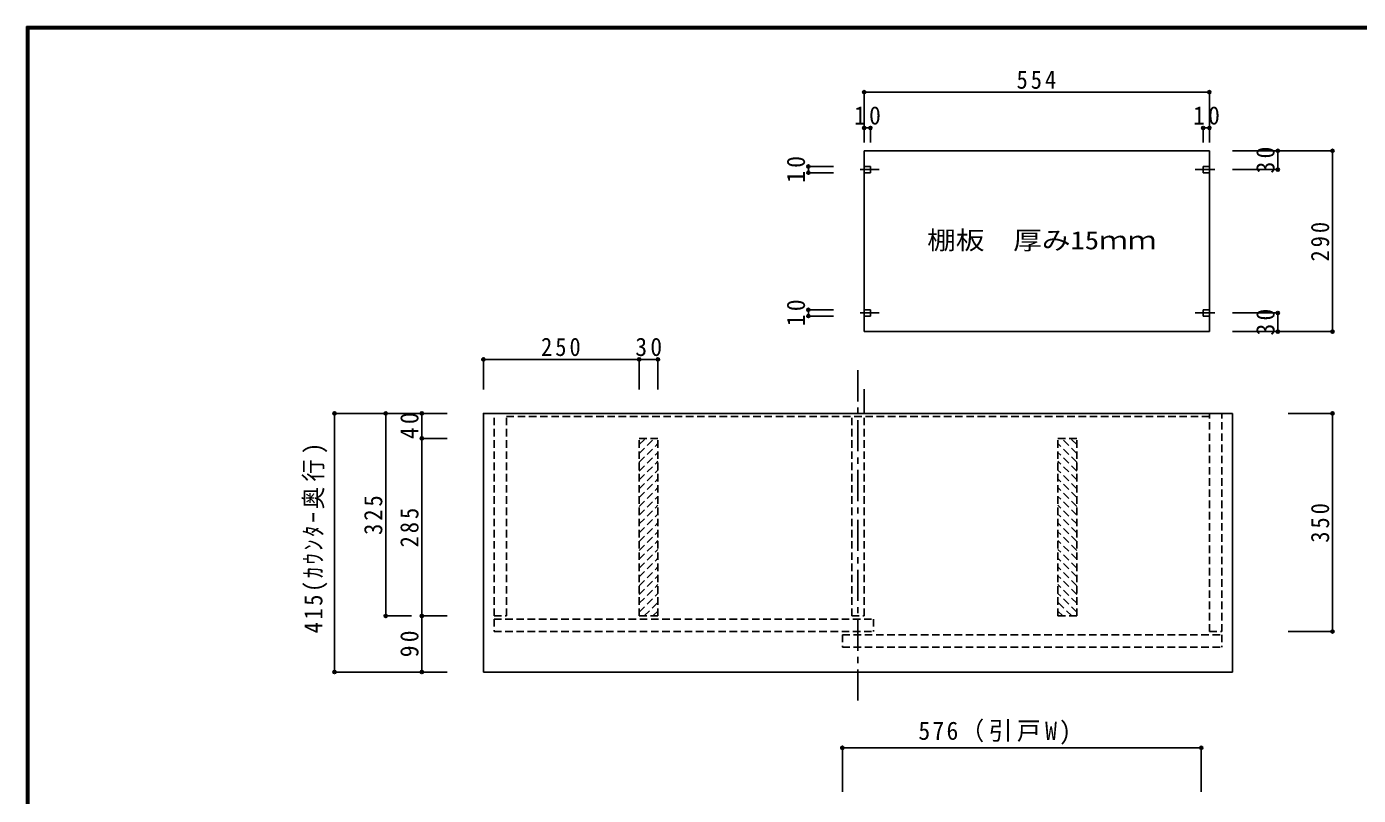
# Model space of a CAD drawing. Units: millimetres at full size, sheet at 1:10. Extents: x -1947 to 1953, y -1436 to 1392.
# Drawn here: x -1947 to 190, y 158 to 1392 of the extents above; entities that cross this region are included whole.
import ezdxf
from ezdxf.enums import TextEntityAlignment as Align

# ---------------------------------------------------------------- set-up
doc = ezdxf.new("R2010")
doc.units = ezdxf.units.MM
doc.header["$LTSCALE"] = 10
doc.header["$PDMODE"] = 32
doc.header["$PDSIZE"] = 5
doc.linetypes.add('CHAIN1', pattern=[8, 5, -1, 1, -1])
doc.linetypes.add('DASHED1', pattern=[1.8, 1.2, -0.6])
for name, color, linetype in [('4-4', 7, 'DASHED1'), ('4-C', 3, 'Continuous'), ('F-1', 6, 'Continuous')]:
    doc.layers.add(name, color=color, linetype=linetype)
doc.styles.add('ＭＳ ゴシック', font='')
doc.styles.get('ＭＳ ゴシック').set_extended_font_data('MS Gothic')

msp = doc.modelspace()

# ---------------------------------------------------------------- linework, layer by layer
at = {"layer": '4-4', "color": 3, "linetype": 'CHAIN1'}
msp.add_line((-612.72, 310.43), (-612.72, 850.09), dxfattribs=at)
at = {"layer": '4-4'}
for p, q in [((-1196.72, 446.17), (-1196.72, 771.17)), ((-1176.72, 446.17), (-1176.72, 771.17)), ((-622.72, 446.17), (-622.72, 771.17)), ((-602.72, 446.17), (-602.72, 771.17)), ((-48.72, 421.17), (-48.72, 771.17)), ((-28.72, 421.17), (-28.72, 771.17)), ((-963.72, 446.17), (-963.72, 731.17)), ((-963.72, 721.04), (-953.6, 731.17)), ((-963.72, 706.9), (-939.45, 731.17)), ((-933.72, 446.17), (-933.72, 731.17)), ((-291.72, 446.17), (-291.72, 731.17)), ((-261.72, 706.9), (-285.99, 731.17)), ((-261.72, 721.04), (-271.84, 731.17)), ((-261.72, 446.17), (-261.72, 731.17)), ((-963.72, 692.76), (-933.72, 722.76)), ((-963.72, 678.62), (-933.72, 708.62)), ((-261.72, 692.76), (-291.72, 722.76)), ((-261.72, 678.62), (-291.72, 708.62)), ((-963.72, 664.47), (-933.72, 694.47)), ((-261.72, 664.47), (-291.72, 694.47)), ((-963.72, 650.33), (-933.72, 680.33)), ((-963.72, 636.19), (-933.72, 666.19)), ((-261.72, 650.33), (-291.72, 680.33)), ((-261.72, 636.19), (-291.72, 666.19)), ((-963.72, 622.05), (-933.72, 652.05)), ((-261.72, 622.05), (-291.72, 652.05)), ((-963.72, 607.91), (-933.72, 637.91)), ((-963.72, 593.76), (-933.72, 623.76)), ((-261.72, 607.91), (-291.72, 637.91)), ((-261.72, 593.76), (-291.72, 623.76)), ((-963.72, 579.62), (-933.72, 609.62)), ((-261.72, 579.62), (-291.72, 609.62)), ((-963.72, 565.48), (-933.72, 595.48)), ((-963.72, 551.34), (-933.72, 581.34)), ((-261.72, 565.48), (-291.72, 595.48)), ((-261.72, 551.34), (-291.72, 581.34)), ((-963.72, 537.2), (-933.72, 567.2)), ((-261.72, 537.2), (-291.72, 567.2)), ((-963.72, 523.05), (-933.72, 553.05)), ((-963.72, 508.91), (-933.72, 538.91)), ((-261.72, 523.05), (-291.72, 553.05)), ((-261.72, 508.91), (-291.72, 538.91)), ((-963.72, 494.77), (-933.72, 524.77)), ((-261.72, 494.77), (-291.72, 524.77)), ((-963.72, 480.63), (-933.72, 510.63)), ((-963.72, 466.49), (-933.72, 496.49)), ((-261.72, 480.63), (-291.72, 510.63)), ((-261.72, 466.49), (-291.72, 496.49)), ((-963.72, 452.34), (-933.72, 482.34)), ((-261.72, 452.34), (-291.72, 482.34)), ((-955.75, 446.17), (-933.72, 468.2)), ((-941.61, 446.17), (-933.72, 454.06)), ((-269.69, 446.17), (-291.72, 468.2)), ((-283.83, 446.17), (-291.72, 454.06)), ((-1196.72, 441.17), (-1196.72, 421.17)), ((-1196.72, 441.17), (-587.72, 441.17)), ((-963.72, 446.17), (-933.72, 446.17)), ((-587.72, 441.17), (-587.72, 421.17)), ((-261.72, 446.17), (-291.72, 446.17)), ((-1196.72, 421.17), (-587.72, 421.17)), ((-637.72, 416.17), (-637.72, 396.17)), ((-637.72, 416.17), (-28.72, 416.17)), ((-28.72, 416.17), (-28.72, 396.17)), ((-637.72, 396.17), (-28.72, 396.17))]:
    msp.add_line(p, q, dxfattribs=at)
at = {"layer": '4-4', "color": 4, "linetype": 'Continuous'}
msp.add_line((-637.72, 234.64), (-637.72, 164.25), dxfattribs=at)
at = {"layer": '4-4', "color": 4}
msp.add_point((-637.72, 234.64), dxfattribs=at)
at = {"layer": '4-C', "color": 7}
for p, q in [((-602.72, 1286.55), (-602.72, 1205.9)), ((-48.72, 1286.55), (-48.72, 1205.9)), ((-592.72, 1229.15), (-592.72, 1205.9)), ((-58.72, 1229.15), (-58.72, 1205.9)), ((-602.72, 902.34), (-602.72, 1192.34)), ((-602.72, 1192.34), (-48.72, 1192.34)), ((-48.72, 902.34), (-48.72, 1192.34)), ((148.79, 1192.34), (-11.72, 1192.34)), ((-692.26, 1167.34), (-651.72, 1167.34)), ((-692.26, 1157.34), (-651.72, 1157.34)), ((61.14, 1162.34), (-11.72, 1162.34)), ((-692.26, 937.34), (-651.72, 937.34)), ((-692.26, 927.34), (-651.72, 927.34)), ((61.14, 932.34), (-11.72, 932.34)), ((-602.72, 902.34), (-48.72, 902.34)), ((148.79, 902.34), (-11.72, 902.34)), ((-1213.72, 857.82), (-1213.72, 809.69)), ((-963.72, 857.82), (-963.72, 809.69)), ((-933.72, 857.82), (-933.72, 809.69)), ((-602.72, 771.17), (-602.72, 810.3)), ((-1370.54, 771.17), (-1271.64, 771.17)), ((-11.72, 356.17), (-11.72, 771.17)), ((-1312.5, 446.17), (-1271.64, 446.17)), ((-1312.5, 356.17), (-1271.64, 356.17)), ((-1213.72, 356.17), (-11.72, 356.17)), ((-637.72, 234.64), (-637.72, 164.25))]:
    msp.add_line(p, q, dxfattribs=at)
at = {"layer": '4-C', "color": 4}
for p, q in [((-602.72, 1286.55), (-48.72, 1286.55)), ((-602.72, 1229.15), (-592.72, 1229.15)), ((-58.72, 1229.15), (-48.72, 1229.15)), ((61.14, 1162.34), (61.14, 1192.34)), ((148.79, 902.34), (148.79, 1192.34)), ((-692.26, 1157.34), (-692.26, 1167.34)), ((-692.26, 927.34), (-692.26, 937.34)), ((61.14, 902.34), (61.14, 932.34)), ((-1213.72, 857.82), (-963.72, 857.82)), ((-963.72, 857.82), (-933.72, 857.82)), ((-1452.63, 356.17), (-1452.63, 771.17)), ((-1452.63, 771.17), (-1271.64, 771.17)), ((-1370.54, 446.17), (-1370.54, 771.17)), ((-1312.5, 731.17), (-1312.5, 771.17)), ((148.79, 771.17), (77.69, 771.17)), ((148.79, 421.17), (148.79, 771.17)), ((-1312.5, 446.17), (-1312.5, 731.17)), ((-1312.5, 731.17), (-1271.64, 731.17)), ((-1370.54, 446.17), (-1329.18, 446.17)), ((-1312.5, 356.17), (-1312.5, 446.17)), ((-1312.5, 446.17), (-1271.64, 446.17)), ((148.79, 421.17), (77.69, 421.17)), ((-1452.63, 356.17), (-1271.64, 356.17)), ((-637.72, 234.64), (-637.72, 164.25)), ((-637.72, 234.64), (-61.72, 234.64)), ((-61.72, 234.64), (-61.72, 164.25))]:
    msp.add_line(p, q, dxfattribs=at)
at = {"layer": '4-C', "color": 4, "linetype": 'CHAIN1'}
for p, q in [((-609.21, 1162.34), (-578.88, 1162.34)), ((-71.72, 1162.34), (-39.85, 1162.34)), ((-609.21, 932.34), (-578.88, 932.34)), ((-71.72, 932.34), (-39.85, 932.34))]:
    msp.add_line(p, q, dxfattribs=at)
at = {"layer": '4-C', "color": 7, "linetype": 'DASHED1'}
for p, q in [((-602.72, 1167.34), (-592.72, 1167.34)), ((-602.72, 1157.34), (-592.72, 1157.34)), ((-592.72, 1157.34), (-592.72, 1167.34)), ((-58.72, 1167.34), (-48.72, 1167.34)), ((-58.72, 1157.34), (-58.72, 1167.34)), ((-58.72, 1157.34), (-48.72, 1157.34)), ((-602.72, 937.34), (-592.72, 937.34)), ((-58.72, 937.34), (-48.72, 937.34)), ((-58.72, 927.34), (-58.72, 937.34)), ((-58.72, 927.34), (-48.72, 927.34)), ((-1176.72, 766.17), (-48.72, 766.17)), ((-963.72, 731.17), (-933.72, 731.17)), ((-291.72, 731.17), (-261.72, 731.17)), ((-1196.72, 446.17), (-1176.72, 446.17)), ((-622.72, 446.17), (-602.72, 446.17)), ((-48.72, 421.17), (-28.72, 421.17))]:
    msp.add_line(p, q, dxfattribs=at)
msp.add_lwpolyline([(-602.72, 927.34), (-592.72, 927.34), (-592.72, 937.34)], dxfattribs=at)
at = {"layer": '4-C', "color": 7}
msp.add_lwpolyline([(-1213.72, 356.17), (-1213.72, 771.17), (-11.72, 771.17)], dxfattribs=at)
at = {"layer": '4-C', "color": 4}
for p in [(-602.72, 1286.55), (-48.72, 1286.55), (-602.72, 1229.15), (-592.72, 1229.15), (-58.72, 1229.15), (-48.72, 1229.15), (61.14, 1192.34), (148.79, 1192.34), (-692.26, 1167.34), (-692.26, 1157.34), (61.14, 1162.34), (-692.26, 937.34), (-692.26, 927.34), (61.14, 932.34), (61.14, 902.34), (148.79, 902.34), (-1213.72, 857.82), (-963.72, 857.82), (-933.72, 857.82), (-1452.63, 771.17), (-1370.54, 771.17), (-1312.5, 771.17), (148.79, 771.17), (-1312.5, 731.17), (-1370.54, 446.17), (-1312.5, 446.17), (148.79, 421.17), (-1452.63, 356.17), (-1312.5, 356.17), (-637.72, 234.64), (-61.72, 234.64)]:
    msp.add_point(p, dxfattribs=at)
at = {"layer": 'F-1'}
for p, q in [((-1946.69, 1391.67), (-1946.69, -1401.67)), ((-1946.69, 1391.67), (1953.31, 1391.67)), ((-1946.69, 1390), (1953.31, 1390)), ((-1945.03, 1391.67), (-1945.03, -1401.67)), ((-1943.36, 1391.67), (-1943.36, -1401.67)), ((-1946.69, 1388.33), (1953.31, 1388.33))]:
    msp.add_line(p, q, dxfattribs=at)

# ---------------------------------------------------------------- texts
at = {"layer": '4-4', "insert": (-1464.22, 418.35), "char_height": 29.33, "attachment_point": 7, "rotation": 90, "style": 'ＭＳ ゴシック'}
msp.add_mtext('\\T1.23;\\W0.9;415(ｶｳﾝﾀｰ奥行)', dxfattribs=at)
at = {"layer": '4-4', "insert": (-515.72, 239.64), "char_height": 29.33, "attachment_point": 7, "style": 'ＭＳ ゴシック'}
msp.add_mtext('\\T1.19;\\W0.95;576（引戸W)', dxfattribs=at)
at = {"layer": '4-C', "color": 7, "style": 'ＭＳ ゴシック', "width": 1.15}
msp.add_text('棚板\u3000厚み15ｍｍ', height=29.33, dxfattribs=at).set_placement((-501.69, 1025.58), align=Align.BOTTOM_LEFT)
at = {"layer": '4-C', "color": 7, "char_height": 29.33, "attachment_point": 7, "style": 'ＭＳ ゴシック'}
for s, insert in [('\\T1.27;\\W0.9;554', (-358.22, 1291.55)), ('\\T1.27;\\W0.95;10', (-618.97, 1234.15)), ('\\T1.27;\\W0.95;10', (-74.97, 1234.15)), ('\\T1.27;\\W0.9;250', (-1121.22, 862.82)), ('\\T1.27;\\W0.95;30', (-969.97, 862.82))]:
    msp.add_mtext(s, dxfattribs=dict(at, insert=insert))
at = {"layer": '4-C', "color": 7, "char_height": 29.33, "attachment_point": 7, "rotation": 90, "style": 'ＭＳ ゴシック'}
for s, insert in [('\\T1.27;\\W0.95;30', (56.14, 1156.09)), ('\\T1.27;\\W0.95;10', (-697.26, 1141.09)), ('\\T1.27;\\W0.9;290', (143.79, 1014.84)), ('\\T1.27;\\W0.95;10', (-697.26, 911.09)), ('\\T1.27;\\W0.95;30', (56.14, 896.09)), ('\\T1.27;\\W0.95;40', (-1317.5, 729.92)), ('\\T1.27;\\W0.9;325', (-1375.54, 576.17)), ('\\T1.27;\\W0.9;350', (143.79, 563.67)), ('\\T1.27;\\W0.9;285', (-1317.5, 556.17)), ('\\T1.27;\\W0.95;90', (-1317.5, 379.92))]:
    msp.add_mtext(s, dxfattribs=dict(at, insert=insert))

doc.saveas('drawing.dxf')
